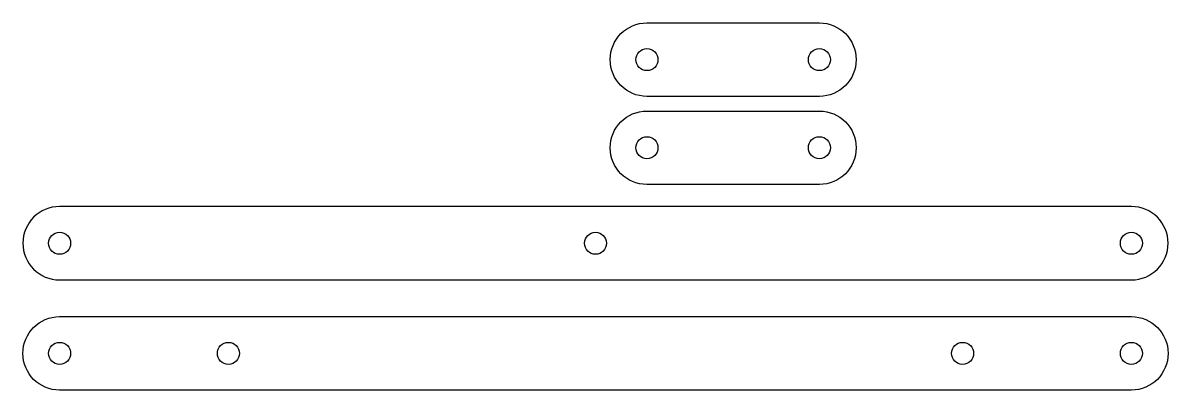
# Model space of a CAD drawing. Header units: millimetres. Extents: x -85 to 71, y -33 to 17.
import ezdxf

# ---------------------------------------------------------------- set-up
doc = ezdxf.new("R2010")
doc.units = ezdxf.units.MM
doc.layers.get('0').update_dxf_attribs({"linetype": 'CONTINUOUS'})

msp = doc.modelspace()

# ---------------------------------------------------------------- linework, layer by layer
for points in [[(0, 17), (23.5, 17, -1), (23.5, 7), (0, 7, -1)], [(0, 5), (23.5, 5, -1), (23.5, -5), (0, -5, -1)], [(-80, -8, 1), (-80, -18), (66, -18, 1), (66, -8)], [(66, -33), (-80, -33, -1), (-80, -23), (-7, -23), (66, -23, -1)]]:
    msp.add_lwpolyline(points, format="xyb", close=True)
for centre in [(0, 12), (23.5, 12), (0, 0), (23.5, 0), (-80, -13), (-7, -13), (66, -13), (-80, -28), (-57, -28), (43, -28), (66, -28)]:
    msp.add_circle(centre, 1.5)

doc.saveas('drawing.dxf')
